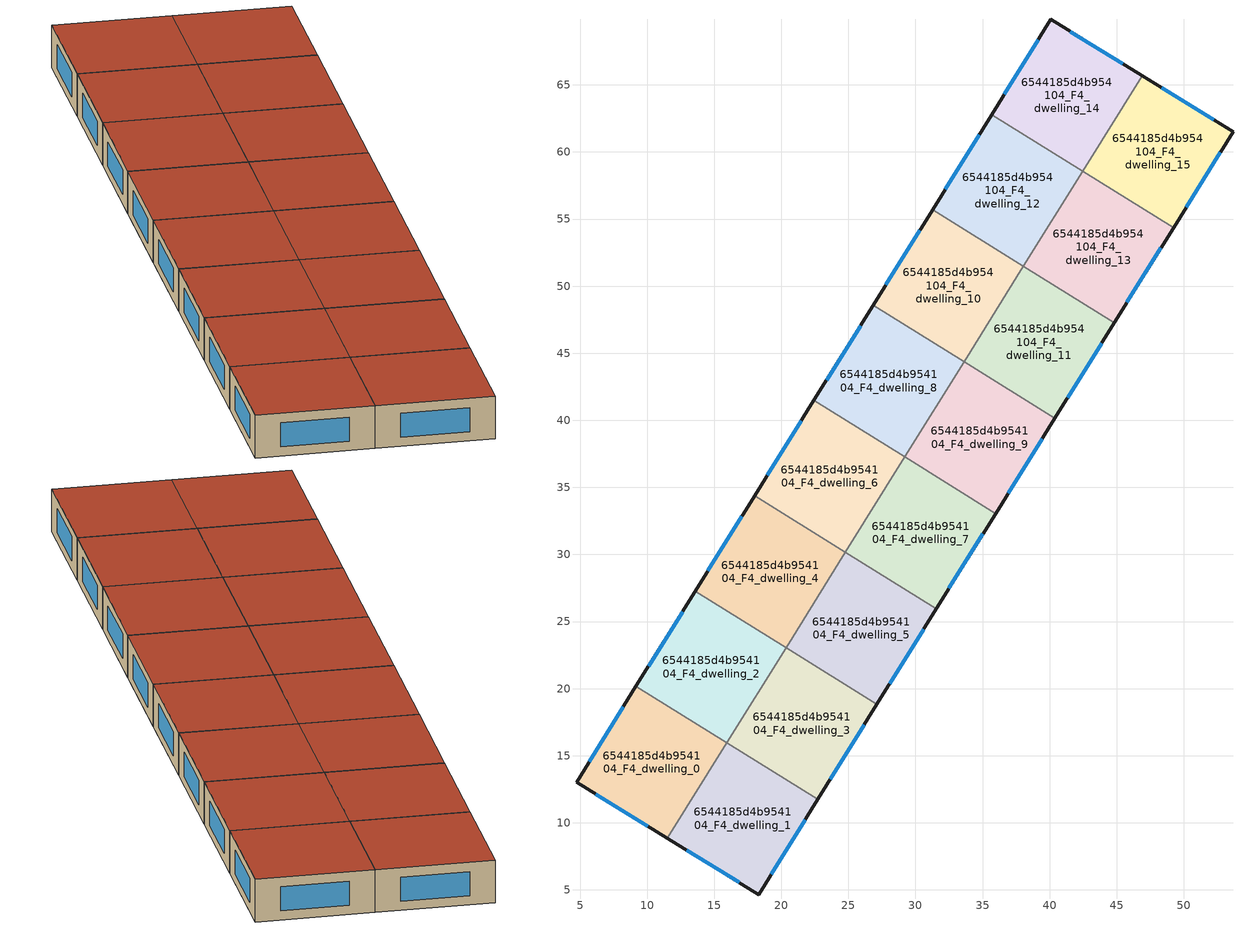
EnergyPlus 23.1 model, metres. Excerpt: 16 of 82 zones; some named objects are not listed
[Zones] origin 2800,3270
6544185d4b954104_F4_dwelling_0
 floor to 6544185d4b954104_F3_dwelling_0 (EU_floor_Construction): 15.93,15.96 11.51,8.85 4.74,13.04 9.17,20.16 z12
 wall outside (EU_wall_Construction): 9.17,20.16 4.74,13.04 11.51,8.85 z12:15
 wall to 6544185d4b954104_F4_dwelling_1 (EU_wall_Construction): 11.51,8.85 15.93,15.96 z12:15
 wall to 6544185d4b954104_F4_dwelling_2 (EU_wall_Construction): 15.93,15.96 9.17,20.16 z12:15
 window (EU_Window_Construction): 6.19,12.14 10.06,9.75 / 8.22,18.64 5.69,14.56 z12.64:14.36
 roof outside (EU_roof_Construction): 11.51,8.85 15.93,15.96 9.17,20.16 4.74,13.04 z15
6544185d4b954104_F4_dwelling_1
 floor to 6544185d4b954104_F3_dwelling_1 (EU_floor_Construction): 22.71,11.74 18.31,4.66 11.51,8.85 15.93,15.96 z12
 wall outside (EU_wall_Construction): 11.51,8.85 18.31,4.66 22.71,11.74 z12:15
 wall to 6544185d4b954104_F4_dwelling_3 (EU_wall_Construction): 22.71,11.74 15.94,15.95 z12:15
 wall to 6544185d4b954104_F4_dwelling_2 (EU_wall_Construction): 15.94,15.95 15.93,15.96 z12:15
 window (EU_Window_Construction): 12.97,7.95 16.85,5.56 / 19.25,6.17 21.77,10.22 z12.64:14.36
 roof outside (EU_roof_Construction): 18.31,4.66 22.71,11.74 15.93,15.96 11.51,8.85 z15
6544185d4b954104_F4_dwelling_10
 floor to 6544185d4b954104_F3_dwelling_10 (EU_floor_Construction): 38.04,51.47 33.62,44.37 26.85,48.58 31.27,55.68 z12
 wall outside (EU_wall_Construction): 31.27,55.68 26.85,48.58 z12:15
 wall to 6544185d4b954104_F4_dwelling_12 (EU_wall_Construction): 38.04,51.47 31.27,55.68 z12:15
 wall to 6544185d4b954104_F4_dwelling_11 (EU_wall_Construction): 33.62,44.37 38.04,51.47 z12:15
 wall to 6544185d4b954104_F4_dwelling_8 (EU_wall_Construction): 26.85,48.58 33.62,44.37 z12:15
 window (EU_Window_Construction): 30.32,54.16 27.8,50.1 z12.64:14.36
 roof outside (EU_roof_Construction): 33.62,44.37 38.04,51.47 31.27,55.68 26.85,48.58 z15
6544185d4b954104_F4_dwelling_11
 floor to 6544185d4b954104_F3_dwelling_11 (EU_floor_Construction): 44.81,47.26 40.39,40.16 33.62,44.37 38.04,51.47 z12
 wall outside (EU_wall_Construction): 40.39,40.16 44.81,47.26 z12:15
 wall to 6544185d4b954104_F4_dwelling_9 (EU_wall_Construction): 33.62,44.37 40.39,40.16 z12:15
 wall to 6544185d4b954104_F4_dwelling_13 (EU_wall_Construction): 44.81,47.26 38.04,51.47 z12:15
 window (EU_Window_Construction): 41.34,41.68 43.87,45.74 z12.64:14.36
 roof outside (EU_roof_Construction): 40.39,40.16 44.81,47.26 38.04,51.47 33.62,44.37 z15
6544185d4b954104_F4_dwelling_12
 floor to 6544185d4b954104_F3_dwelling_12 (EU_floor_Construction): 42.46,58.58 38.04,51.47 31.27,55.68 35.69,62.79 z12
 wall outside (EU_wall_Construction): 35.69,62.79 31.27,55.68 z12:15
 wall to 6544185d4b954104_F4_dwelling_13 (EU_wall_Construction): 38.04,51.47 42.46,58.58 z12:15
 wall to 6544185d4b954104_F4_dwelling_14 (EU_wall_Construction): 42.46,58.58 35.69,62.79 z12:15
 window (EU_Window_Construction): 34.74,61.27 32.22,57.21 z12.64:14.36
 roof outside (EU_roof_Construction): 38.04,51.47 42.46,58.58 35.69,62.79 31.27,55.68 z15
6544185d4b954104_F4_dwelling_13
 floor to 6544185d4b954104_F3_dwelling_13 (EU_floor_Construction): 49.23,54.36 44.81,47.26 38.04,51.47 42.46,58.58 z12
 wall outside (EU_wall_Construction): 44.81,47.26 49.23,54.36 z12:15
 wall to 6544185d4b954104_F4_dwelling_15 (EU_wall_Construction): 49.23,54.36 42.47,58.57 z12:15
 wall to 6544185d4b954104_F4_dwelling_14 (EU_wall_Construction): 42.47,58.57 42.46,58.58 z12:15
 window (EU_Window_Construction): 45.76,48.78 48.29,52.84 z12.64:14.36
 roof outside (EU_roof_Construction): 44.81,47.26 49.23,54.36 42.46,58.58 38.04,51.47 z15
6544185d4b954104_F4_dwelling_14
 floor to 6544185d4b954104_F3_dwelling_14 (EU_floor_Construction): 46.89,65.67 42.47,58.57 35.69,62.79 40.1,69.87 z12
 wall outside (EU_wall_Construction): 46.89,65.67 40.1,69.87 35.69,62.79 z12:15
 wall to 6544185d4b954104_F4_dwelling_15 (EU_wall_Construction): 42.47,58.57 46.89,65.67 z12:15
 window (EU_Window_Construction): 45.44,66.57 41.55,68.97 / 39.15,68.35 36.63,64.31 z12.64:14.36
 roof outside (EU_roof_Construction): 42.47,58.57 46.89,65.67 40.1,69.87 35.69,62.79 z15
6544185d4b954104_F4_dwelling_15
 floor to 6544185d4b954104_F3_dwelling_15 (EU_floor_Construction): 53.67,61.49 49.23,54.36 42.47,58.57 46.89,65.67 z12
 wall outside (EU_wall_Construction): 49.23,54.36 53.67,61.49 46.89,65.67 z12:15
 window (EU_Window_Construction): 52.21,62.39 48.34,64.78 / 50.18,55.89 52.72,59.96 z12.64:14.36
 roof outside (EU_roof_Construction): 49.23,54.36 53.67,61.49 46.89,65.67 42.47,58.57 z15
6544185d4b954104_F4_dwelling_2
 floor to 6544185d4b954104_F3_dwelling_2 (EU_floor_Construction): 20.36,23.05 15.94,15.95 9.17,20.16 13.59,27.27 z12
 wall outside (EU_wall_Construction): 13.59,27.27 9.17,20.16 z12:15
 wall to 6544185d4b954104_F4_dwelling_4 (EU_wall_Construction): 20.36,23.05 13.59,27.27 z12:15
 wall to 6544185d4b954104_F4_dwelling_3 (EU_wall_Construction): 15.94,15.95 20.36,23.05 z12:15
 window (EU_Window_Construction): 12.64,25.75 10.12,21.69 z12.64:14.36
 roof outside (EU_roof_Construction): 15.94,15.95 20.36,23.05 13.59,27.27 9.17,20.16 z15
6544185d4b954104_F4_dwelling_3
 floor to 6544185d4b954104_F3_dwelling_3 (EU_floor_Construction): 27.13,18.84 22.71,11.74 15.94,15.95 20.36,23.05 z12
 wall outside (EU_wall_Construction): 22.71,11.74 27.13,18.84 z12:15
 wall to 6544185d4b954104_F4_dwelling_5 (EU_wall_Construction): 27.13,18.84 20.36,23.05 z12:15
 window (EU_Window_Construction): 23.66,13.26 26.19,17.32 z12.64:14.36
 roof outside (EU_roof_Construction): 22.71,11.74 27.13,18.84 20.36,23.05 15.94,15.95 z15
6544185d4b954104_F4_dwelling_4
 floor to 6544185d4b954104_F3_dwelling_4 (EU_floor_Construction): 24.78,30.16 20.36,23.05 13.59,27.27 18.01,34.37 z12
 wall outside (EU_wall_Construction): 18.01,34.37 13.59,27.27 z12:15
 wall to 6544185d4b954104_F4_dwelling_6 (EU_wall_Construction): 24.78,30.16 18.01,34.37 z12:15
 wall to 6544185d4b954104_F4_dwelling_5 (EU_wall_Construction): 20.36,23.05 24.78,30.16 z12:15
 window (EU_Window_Construction): 17.06,32.85 14.54,28.79 z12.64:14.36
 roof outside (EU_roof_Construction): 20.36,23.05 24.78,30.16 18.01,34.37 13.59,27.27 z15
6544185d4b954104_F4_dwelling_5
 floor to 6544185d4b954104_F3_dwelling_5 (EU_floor_Construction): 31.55,25.95 27.13,18.84 20.36,23.05 24.78,30.16 z12
 wall outside (EU_wall_Construction): 27.13,18.84 31.55,25.95 z12:15
 wall to 6544185d4b954104_F4_dwelling_7 (EU_wall_Construction): 31.55,25.95 24.78,30.16 z12:15
 window (EU_Window_Construction): 28.08,20.36 30.61,24.43 z12.64:14.36
 roof outside (EU_roof_Construction): 27.13,18.84 31.55,25.95 24.78,30.16 20.36,23.05 z15
6544185d4b954104_F4_dwelling_6
 floor to 6544185d4b954104_F3_dwelling_6 (EU_floor_Construction): 29.2,37.26 24.78,30.16 18.01,34.37 22.43,41.48 z12
 wall outside (EU_wall_Construction): 22.43,41.48 18.01,34.37 z12:15
 wall to 6544185d4b954104_F4_dwelling_8 (EU_wall_Construction): 29.2,37.26 22.43,41.48 z12:15
 wall to 6544185d4b954104_F4_dwelling_7 (EU_wall_Construction): 24.78,30.16 29.2,37.26 z12:15
 window (EU_Window_Construction): 21.48,39.95 18.96,35.89 z12.64:14.36
 roof outside (EU_roof_Construction): 24.78,30.16 29.2,37.26 22.43,41.48 18.01,34.37 z15
6544185d4b954104_F4_dwelling_7
 floor to 6544185d4b954104_F3_dwelling_7 (EU_floor_Construction): 35.97,33.05 31.55,25.95 24.78,30.16 29.2,37.26 z12
 wall outside (EU_wall_Construction): 31.55,25.95 35.97,33.05 z12:15
 wall to 6544185d4b954104_F4_dwelling_9 (EU_wall_Construction): 35.97,33.05 29.2,37.26 z12:15
 window (EU_Window_Construction): 32.5,27.47 35.03,31.53 z12.64:14.36
 roof outside (EU_roof_Construction): 31.55,25.95 35.97,33.05 29.2,37.26 24.78,30.16 z15
6544185d4b954104_F4_dwelling_8
 floor to 6544185d4b954104_F3_dwelling_8 (EU_floor_Construction): 33.62,44.37 29.2,37.26 22.43,41.48 26.85,48.58 z12
 wall outside (EU_wall_Construction): 26.85,48.58 22.43,41.48 z12:15
 wall to 6544185d4b954104_F4_dwelling_9 (EU_wall_Construction): 29.2,37.26 33.62,44.37 z12:15
 window (EU_Window_Construction): 25.9,47.06 23.38,43 z12.64:14.36
 roof outside (EU_roof_Construction): 29.2,37.26 33.62,44.37 26.85,48.58 22.43,41.48 z15
6544185d4b954104_F4_dwelling_9
 floor to 6544185d4b954104_F3_dwelling_9 (EU_floor_Construction): 40.39,40.16 35.97,33.05 29.2,37.26 33.62,44.37 z12
 wall outside (EU_wall_Construction): 35.97,33.05 40.39,40.16 z12:15
 window (EU_Window_Construction): 36.92,34.57 39.45,38.63 z12.64:14.36
 roof outside (EU_roof_Construction): 35.97,33.05 40.39,40.16 33.62,44.37 29.2,37.26 z15
[Building]
EU S2 Campaign: North Axis=0; Terrain=City; Solar Distribution=FullExterior
[Site:Location]
Yerevan-Zvartnots.Intl.AP: Latitude=40.15; Longitude=44.383; Time Zone=4; Elevation=854
[SizingPeriod:WeatherFileDays]
AnnualSizingPeriod: Begin Month=1; Begin Day of Month=1; End Month=12; End Day of Month=31; Day of Week for Start Day=Monday; Use Weather File Daylight Saving Period=No; Use Weather File Rain and Snow Indicators=No
[MATERIAL]
EU_InternalMass_Material: Roughness=MediumRough; Thickness=0.1; Conductivity=1; Density=1800; Specific Heat=900; Thermal Absorptance=0.9; Solar Absorptance=0.7; Visible Absorptance=0.7
[MATERIAL:NOMASS] Roughness=MediumRough; Thermal Absorptance=0.9; Solar Absorptance=0.7; Visible Absorptance=0.7
Name | Thermal Resistance
EU_wall_NoMass | 1.05043
EU_roof_NoMass | 1.45357
EU_floor_NoMass | 0.478065
[WINDOWMATERIAL:SIMPLEGLAZINGSYSTEM]
EU_Window_SimpleGlazing: UFactor=2.5566; Solar Heat Gain Coefficient=0.75; Visible Transmittance=0.75
[CONSTRUCTION]
EU_wall_Construction: EU_wall_NoMass
EU_roof_Construction: EU_roof_NoMass
EU_floor_Construction: EU_floor_NoMass
EU_Window_Construction: EU_Window_SimpleGlazing
EU_InternalMass_Construction: EU_InternalMass_Material
[ZONE] Type=1; Multiplier=1; Ceiling Height=autocalculate; Floor Area=autocalculate; Part of Total Floor Area=Yes
Name | Volume
6544185d4b954104_F4_dwelling_0; 6544185d4b954104_F4_dwelling_15 | 200.18
6544185d4b954104_F4_dwelling_1; 6544185d4b954104_F4_dwelling_14 | 200.159
6544185d4b954104_F4_dwelling_10 | 200.168
6544185d4b954104_F4_dwelling_11; 6544185d4b954104_F4_dwelling_7 | 200.155
6544185d4b954104_F4_dwelling_12 | 200.176
6544185d4b954104_F4_dwelling_13 | 200.154
6544185d4b954104_F4_dwelling_2; 6544185d4b954104_F4_dwelling_8; 6544185d4b954104_F4_dwelling_9 | 200.172
6544185d4b954104_F4_dwelling_3 | 200.138
6544185d4b954104_F4_dwelling_4 | 200.189
6544185d4b954104_F4_dwelling_5 | 200.134
6544185d4b954104_F4_dwelling_6 | 200.175
[INTERNALMASS] Construction=EU_InternalMass_Construction
Name | Zone or ZoneList | Surface Area
6544185d4b954104_F4_dwelling_0_EU_InternalMass | 6544185d4b954104_F4_dwelling_0 | 66.7272
6544185d4b954104_F4_dwelling_1_EU_InternalMass | 6544185d4b954104_F4_dwelling_1 | 66.7193
6544185d4b954104_F4_dwelling_2_EU_InternalMass | 6544185d4b954104_F4_dwelling_2 | 66.7223
6544185d4b954104_F4_dwelling_3_EU_InternalMass | 6544185d4b954104_F4_dwelling_3 | 66.7143
6544185d4b954104_F4_dwelling_4_EU_InternalMass | 6544185d4b954104_F4_dwelling_4 | 66.7297
6544185d4b954104_F4_dwelling_5_EU_InternalMass | 6544185d4b954104_F4_dwelling_5 | 66.7111
6544185d4b954104_F4_dwelling_6_EU_InternalMass | 6544185d4b954104_F4_dwelling_6 | 66.7253
6544185d4b954104_F4_dwelling_7_EU_InternalMass | 6544185d4b954104_F4_dwelling_7 | 66.7182
6544185d4b954104_F4_dwelling_8_EU_InternalMass | 6544185d4b954104_F4_dwelling_8 | 66.7249
6544185d4b954104_F4_dwelling_9_EU_InternalMass | 6544185d4b954104_F4_dwelling_9 | 66.7227
6544185d4b954104_F4_dwelling_10_EU_InternalMass | 6544185d4b954104_F4_dwelling_10 | 66.7226
6544185d4b954104_F4_dwelling_11_EU_InternalMass | 6544185d4b954104_F4_dwelling_11 | 66.7182
6544185d4b954104_F4_dwelling_12_EU_InternalMass | 6544185d4b954104_F4_dwelling_12 | 66.727
6544185d4b954104_F4_dwelling_13_EU_InternalMass | 6544185d4b954104_F4_dwelling_13 | 66.7164
6544185d4b954104_F4_dwelling_14_EU_InternalMass | 6544185d4b954104_F4_dwelling_14 | 66.7193
6544185d4b954104_F4_dwelling_15_EU_InternalMass | 6544185d4b954104_F4_dwelling_15 | 66.7272
[OTHEREQUIPMENT] Fuel Type=Electricity; Design Level Calculation Method=Watts/Area; Power per Zone Floor Area=1; Fraction Latent=0; Fraction Radiant=0; Fraction Lost=0; Carbon Dioxide Generation Rate=0; EndUse Subcategory=EU_Step8_InternalGains
Name | Zone or ZoneList or Space or SpaceList | Schedule
EU_Step8_InternalGain_6544185d4b954104_F4_dwelling_0_f000 | 6544185d4b954104_F4_dwelling_0 | EU_Step8_GainSchedule_6544185d4b954104_F4_dwelling_0_f000
EU_Step8_InternalGain_6544185d4b954104_F4_dwelling_1_f000 | 6544185d4b954104_F4_dwelling_1 | EU_Step8_GainSchedule_6544185d4b954104_F4_dwelling_1_f000
EU_Step8_InternalGain_6544185d4b954104_F4_dwelling_2_f000 | 6544185d4b954104_F4_dwelling_2 | EU_Step8_GainSchedule_6544185d4b954104_F4_dwelling_2_f000
EU_Step8_InternalGain_6544185d4b954104_F4_dwelling_3_f000 | 6544185d4b954104_F4_dwelling_3 | EU_Step8_GainSchedule_6544185d4b954104_F4_dwelling_3_f000
EU_Step8_InternalGain_6544185d4b954104_F4_dwelling_4_f000 | 6544185d4b954104_F4_dwelling_4 | EU_Step8_GainSchedule_6544185d4b954104_F4_dwelling_4_f000
EU_Step8_InternalGain_6544185d4b954104_F4_dwelling_5_f000 | 6544185d4b954104_F4_dwelling_5 | EU_Step8_GainSchedule_6544185d4b954104_F4_dwelling_5_f000
EU_Step8_InternalGain_6544185d4b954104_F4_dwelling_6_f000 | 6544185d4b954104_F4_dwelling_6 | EU_Step8_GainSchedule_6544185d4b954104_F4_dwelling_6_f000
EU_Step8_InternalGain_6544185d4b954104_F4_dwelling_7_f000 | 6544185d4b954104_F4_dwelling_7 | EU_Step8_GainSchedule_6544185d4b954104_F4_dwelling_7_f000
EU_Step8_InternalGain_6544185d4b954104_F4_dwelling_8_f000 | 6544185d4b954104_F4_dwelling_8 | EU_Step8_GainSchedule_6544185d4b954104_F4_dwelling_8_f000
EU_Step8_InternalGain_6544185d4b954104_F4_dwelling_9_f000 | 6544185d4b954104_F4_dwelling_9 | EU_Step8_GainSchedule_6544185d4b954104_F4_dwelling_9_f000
EU_Step8_InternalGain_6544185d4b954104_F4_dwelling_10_f000 | 6544185d4b954104_F4_dwelling_10 | EU_Step8_GainSchedule_6544185d4b954104_F4_dwelling_10_f000
EU_Step8_InternalGain_6544185d4b954104_F4_dwelling_11_f000 | 6544185d4b954104_F4_dwelling_11 | EU_Step8_GainSchedule_6544185d4b954104_F4_dwelling_11_f000
EU_Step8_InternalGain_6544185d4b954104_F4_dwelling_12_f000 | 6544185d4b954104_F4_dwelling_12 | EU_Step8_GainSchedule_6544185d4b954104_F4_dwelling_12_f000
EU_Step8_InternalGain_6544185d4b954104_F4_dwelling_13_f000 | 6544185d4b954104_F4_dwelling_13 | EU_Step8_GainSchedule_6544185d4b954104_F4_dwelling_13_f000
EU_Step8_InternalGain_6544185d4b954104_F4_dwelling_14_f000 | 6544185d4b954104_F4_dwelling_14 | EU_Step8_GainSchedule_6544185d4b954104_F4_dwelling_14_f000
EU_Step8_InternalGain_6544185d4b954104_F4_dwelling_15_f000 | 6544185d4b954104_F4_dwelling_15 | EU_Step8_GainSchedule_6544185d4b954104_F4_dwelling_15_f000
[ZONEVENTILATION:DESIGNFLOWRATE] Schedule=EU_AlwaysOn; Design Flow Rate Calculation Method=AirChanges/Hour; Air Changes per Hour=0.557805; Ventilation Type=Natural; Fan Pressure Rise=0; Fan Total Efficiency=1; Constant Term Coefficient=1; Temperature Term Coefficient=0; Velocity Term Coefficient=0; Velocity Squared Term Coefficient=0; Minimum Indoor Temperature=-100; Maximum Indoor Temperature=100; Delta Temperature=-100; Minimum Outdoor Temperature=-100; Maximum Outdoor Temperature=100; Maximum Wind Speed=40
Name | Zone or ZoneList or Space or SpaceList
EU_ConstantAir_6544185d4b954104_F4_dwelling_0 | 6544185d4b954104_F4_dwelling_0
EU_ConstantAir_6544185d4b954104_F4_dwelling_1 | 6544185d4b954104_F4_dwelling_1
EU_ConstantAir_6544185d4b954104_F4_dwelling_2 | 6544185d4b954104_F4_dwelling_2
EU_ConstantAir_6544185d4b954104_F4_dwelling_3 | 6544185d4b954104_F4_dwelling_3
EU_ConstantAir_6544185d4b954104_F4_dwelling_4 | 6544185d4b954104_F4_dwelling_4
EU_ConstantAir_6544185d4b954104_F4_dwelling_5 | 6544185d4b954104_F4_dwelling_5
EU_ConstantAir_6544185d4b954104_F4_dwelling_6 | 6544185d4b954104_F4_dwelling_6
EU_ConstantAir_6544185d4b954104_F4_dwelling_7 | 6544185d4b954104_F4_dwelling_7
EU_ConstantAir_6544185d4b954104_F4_dwelling_8 | 6544185d4b954104_F4_dwelling_8
EU_ConstantAir_6544185d4b954104_F4_dwelling_9 | 6544185d4b954104_F4_dwelling_9
EU_ConstantAir_6544185d4b954104_F4_dwelling_10 | 6544185d4b954104_F4_dwelling_10
EU_ConstantAir_6544185d4b954104_F4_dwelling_11 | 6544185d4b954104_F4_dwelling_11
EU_ConstantAir_6544185d4b954104_F4_dwelling_12 | 6544185d4b954104_F4_dwelling_12
EU_ConstantAir_6544185d4b954104_F4_dwelling_13 | 6544185d4b954104_F4_dwelling_13
EU_ConstantAir_6544185d4b954104_F4_dwelling_14 | 6544185d4b954104_F4_dwelling_14
EU_ConstantAir_6544185d4b954104_F4_dwelling_15 | 6544185d4b954104_F4_dwelling_15
[HVACTEMPLATE:THERMOSTAT] Constant Heating Setpoint=20; Constant Cooling Setpoint=50
EU_HeatOnly_6544185d4b954104_F4_dwelling_5; EU_HeatOnly_6544185d4b954104_F4_dwelling_6; EU_HeatOnly_6544185d4b954104_F4_dwelling_7; EU_HeatOnly_6544185d4b954104_F4_dwelling_8; EU_HeatOnly_6544185d4b954104_F4_dwelling_9; EU_HeatOnly_6544185d4b954104_F4_dwelling_10; EU_HeatOnly_6544185d4b954104_F4_dwelling_11; EU_HeatOnly_6544185d4b954104_F4_dwelling_12; EU_HeatOnly_6544185d4b954104_F4_dwelling_13; EU_HeatOnly_6544185d4b954104_F4_dwelling_14; EU_HeatOnly_6544185d4b954104_F4_dwelling_15
[HVACTEMPLATE:ZONE:IDEALLOADSAIRSYSTEM] System Availability Schedule=EU_AlwaysOn; Maximum Heating Supply Air Temperature=50; Minimum Cooling Supply Air Temperature=13; Maximum Heating Supply Air Humidity Ratio=0.0156; Minimum Cooling Supply Air Humidity Ratio=0.0077; Heating Limit=NoLimit; Cooling Limit=NoLimit; Heating Availability Schedule=EU_AlwaysOn; Cooling Availability Schedule=EU_CoolingOff; Dehumidification Control Type=ConstantSensibleHeatRatio; Cooling Sensible Heat Ratio=0.7; Dehumidification Setpoint=60; Humidification Control Type=None; Humidification Setpoint=30; Outdoor Air Method=None; Outdoor Air Flow Rate per Person=0.00944; Outdoor Air Flow Rate per Zone Floor Area=0; Outdoor Air Flow Rate per Zone=0; Demand Controlled Ventilation Type=None; Outdoor Air Economizer Type=NoEconomizer; Heat Recovery Type=None; Sensible Heat Recovery Effectiveness=0.7; Latent Heat Recovery Effectiveness=0.65
Name | Template Thermostat
6544185d4b954104_F4_dwelling_0 | EU_HeatOnly_6544185d4b954104_F4_dwelling_0
6544185d4b954104_F4_dwelling_1 | EU_HeatOnly_6544185d4b954104_F4_dwelling_1
6544185d4b954104_F4_dwelling_2 | EU_HeatOnly_6544185d4b954104_F4_dwelling_2
6544185d4b954104_F4_dwelling_3 | EU_HeatOnly_6544185d4b954104_F4_dwelling_3
6544185d4b954104_F4_dwelling_4 | EU_HeatOnly_6544185d4b954104_F4_dwelling_4
6544185d4b954104_F4_dwelling_5 | EU_HeatOnly_6544185d4b954104_F4_dwelling_5
6544185d4b954104_F4_dwelling_6 | EU_HeatOnly_6544185d4b954104_F4_dwelling_6
6544185d4b954104_F4_dwelling_7 | EU_HeatOnly_6544185d4b954104_F4_dwelling_7
6544185d4b954104_F4_dwelling_8 | EU_HeatOnly_6544185d4b954104_F4_dwelling_8
6544185d4b954104_F4_dwelling_9 | EU_HeatOnly_6544185d4b954104_F4_dwelling_9
6544185d4b954104_F4_dwelling_10 | EU_HeatOnly_6544185d4b954104_F4_dwelling_10
6544185d4b954104_F4_dwelling_11 | EU_HeatOnly_6544185d4b954104_F4_dwelling_11
6544185d4b954104_F4_dwelling_12 | EU_HeatOnly_6544185d4b954104_F4_dwelling_12
6544185d4b954104_F4_dwelling_13 | EU_HeatOnly_6544185d4b954104_F4_dwelling_13
6544185d4b954104_F4_dwelling_14 | EU_HeatOnly_6544185d4b954104_F4_dwelling_14
6544185d4b954104_F4_dwelling_15 | EU_HeatOnly_6544185d4b954104_F4_dwelling_15
[SIZING:ZONE] Zone Cooling Design Supply Air Temperature Input Method=SupplyAirTemperature; Zone Cooling Design Supply Air Temperature=13; Zone Heating Design Supply Air Temperature Input Method=SupplyAirTemperature; Zone Heating Design Supply Air Temperature=50; Zone Cooling Design Supply Air Humidity Ratio=0.008; Zone Heating Design Supply Air Humidity Ratio=0.008; Cooling Design Air Flow Method=DesignDay; Cooling Design Air Flow Rate=0; Cooling Minimum Air Flow per Zone Floor Area=0.000762; Cooling Minimum Air Flow=0; Cooling Minimum Air Flow Fraction=0.2; Heating Design Air Flow Method=DesignDay; Heating Design Air Flow Rate=0; Heating Maximum Air Flow per Zone Floor Area=0.002032; Heating Maximum Air Flow=0.141576; Heating Maximum Air Flow Fraction=0.3; Account for Dedicated Outdoor Air System=No; Dedicated Outdoor Air System Control Strategy=NeutralSupplyAir; Dedicated Outdoor Air Low Setpoint Temperature for Design=autosize; Dedicated Outdoor Air High Setpoint Temperature for Design=autosize; Zone Load Sizing Method=Sensible Load Only No Latent Load; Zone Latent Cooling Design Supply Air Humidity Ratio Input Method=HumidityRatioDifference; Zone Cooling Design Supply Air Humidity Ratio Difference=0.005; Zone Latent Heating Design Supply Air Humidity Ratio Input Method=HumidityRatioDifference; Zone Humidification Design Supply Air Humidity Ratio Difference=0.005
6544185d4b954104_F4_dwelling_0; 6544185d4b954104_F4_dwelling_1; 6544185d4b954104_F4_dwelling_2; 6544185d4b954104_F4_dwelling_3; 6544185d4b954104_F4_dwelling_4; 6544185d4b954104_F4_dwelling_5; 6544185d4b954104_F4_dwelling_6; 6544185d4b954104_F4_dwelling_7; 6544185d4b954104_F4_dwelling_8; 6544185d4b954104_F4_dwelling_9; 6544185d4b954104_F4_dwelling_10; 6544185d4b954104_F4_dwelling_11; 6544185d4b954104_F4_dwelling_12; 6544185d4b954104_F4_dwelling_13; 6544185d4b954104_F4_dwelling_14; 6544185d4b954104_F4_dwelling_15
[SCHEDULE:CONSTANT]
Name | Hourly Value
EU_AlwaysOn | 1
EU_CoolingOff | 0
[SCHEDULE:FILE] Column Number=1; Rows to Skip at Top=0; Number of Hours of Data=8760; Column Separator=Comma; Interpolate to Timestep=No; Minutes per Item=60; Adjust Schedule for Daylight Savings=Yes
Name | File
EU_Step8_GainSchedule_6544185d4b954104_F4_dwelling_0_f000 | ../../schedules/6544185d4b954104/6544185d4b954104_F4_dwelling_0_f000_gain.csv
EU_Step8_GainSchedule_6544185d4b954104_F4_dwelling_1_f000 | ../../schedules/6544185d4b954104/6544185d4b954104_F4_dwelling_1_f000_gain.csv
EU_Step8_GainSchedule_6544185d4b954104_F4_dwelling_2_f000 | ../../schedules/6544185d4b954104/6544185d4b954104_F4_dwelling_2_f000_gain.csv
EU_Step8_GainSchedule_6544185d4b954104_F4_dwelling_3_f000 | ../../schedules/6544185d4b954104/6544185d4b954104_F4_dwelling_3_f000_gain.csv
EU_Step8_GainSchedule_6544185d4b954104_F4_dwelling_4_f000 | ../../schedules/6544185d4b954104/6544185d4b954104_F4_dwelling_4_f000_gain.csv
EU_Step8_GainSchedule_6544185d4b954104_F4_dwelling_5_f000 | ../../schedules/6544185d4b954104/6544185d4b954104_F4_dwelling_5_f000_gain.csv
EU_Step8_GainSchedule_6544185d4b954104_F4_dwelling_6_f000 | ../../schedules/6544185d4b954104/6544185d4b954104_F4_dwelling_6_f000_gain.csv
EU_Step8_GainSchedule_6544185d4b954104_F4_dwelling_7_f000 | ../../schedules/6544185d4b954104/6544185d4b954104_F4_dwelling_7_f000_gain.csv
EU_Step8_GainSchedule_6544185d4b954104_F4_dwelling_8_f000 | ../../schedules/6544185d4b954104/6544185d4b954104_F4_dwelling_8_f000_gain.csv
EU_Step8_GainSchedule_6544185d4b954104_F4_dwelling_9_f000 | ../../schedules/6544185d4b954104/6544185d4b954104_F4_dwelling_9_f000_gain.csv
EU_Step8_GainSchedule_6544185d4b954104_F4_dwelling_10_f000 | ../../schedules/6544185d4b954104/6544185d4b954104_F4_dwelling_10_f000_gain.csv
EU_Step8_GainSchedule_6544185d4b954104_F4_dwelling_11_f000 | ../../schedules/6544185d4b954104/6544185d4b954104_F4_dwelling_11_f000_gain.csv
EU_Step8_GainSchedule_6544185d4b954104_F4_dwelling_12_f000 | ../../schedules/6544185d4b954104/6544185d4b954104_F4_dwelling_12_f000_gain.csv
EU_Step8_GainSchedule_6544185d4b954104_F4_dwelling_13_f000 | ../../schedules/6544185d4b954104/6544185d4b954104_F4_dwelling_13_f000_gain.csv
EU_Step8_GainSchedule_6544185d4b954104_F4_dwelling_14_f000 | ../../schedules/6544185d4b954104/6544185d4b954104_F4_dwelling_14_f000_gain.csv
EU_Step8_GainSchedule_6544185d4b954104_F4_dwelling_15_f000 | ../../schedules/6544185d4b954104/6544185d4b954104_F4_dwelling_15_f000_gain.csv
